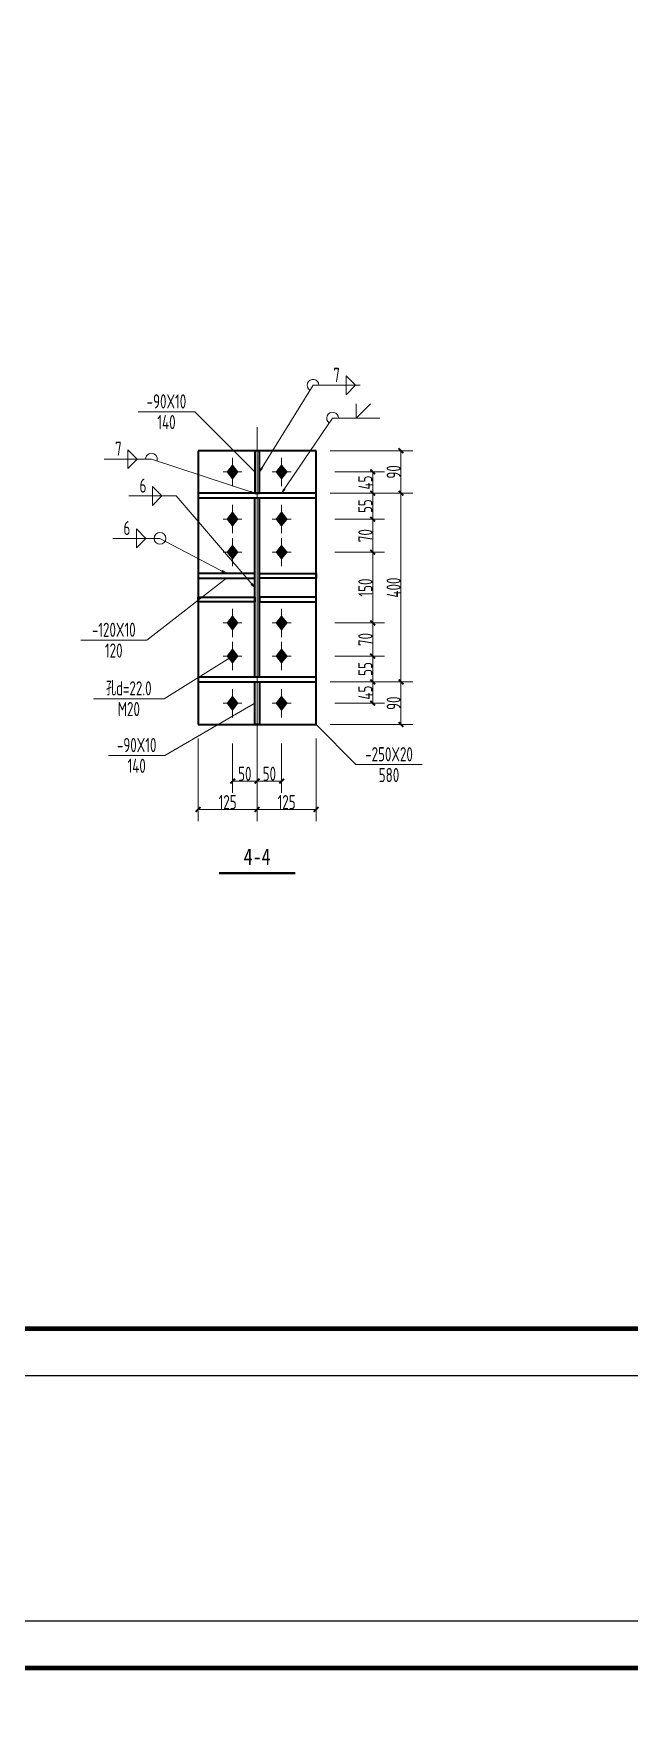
# Model space of a CAD drawing. Extents: x 2072855 to 2883818, y 17306032 to 17674225.
# Drawn here: x 2338501 to 2351139, y 17393118 to 17428500 of the extents above; entities that cross this region are included whole.
import ezdxf
from ezdxf.enums import TextEntityAlignment as Align

# ---------------------------------------------------------------- set-up
doc = ezdxf.new("R2010")
doc.units = 0
doc.header["$LTSCALE"] = 1000
doc.header["$MEASUREMENT"] = 0
doc.linetypes.add('线型6', pattern=[8.75, 5, -1.25, 1.25, -1.25])
for name, color, linetype, lineweight in [('10', 7, 'Continuous', 35), ('20', 2, 'Continuous', 35), ('尺寸标注', 9, 'Continuous', 18), ('焊缝标注', 9, 'Continuous', 18), ('螺栓孔标注', 9, 'Continuous', 18), ('钢板标注', 9, 'Continuous', 18)]:
    doc.layers.add(name, color=color, linetype=linetype, lineweight=lineweight)
doc.layers.add('3T_WOOD', color=21, linetype='Continuous')
doc.layers.add('TK', color=4, linetype='Continuous')
doc.styles.add('FromPkpm', font='Pkpmeng', dxfattribs={"width": 0.7, "bigfont": 'hztxt'})
doc.styles.add('宋体', font='', dxfattribs={"width": 0.8})
doc.styles.get('宋体').set_extended_font_data('SimSun')

# ---------------------------------------------------------------- blocks, each defined once
blk = doc.blocks.new('_ArchTick')
at = {"color": 0, "linetype": 'ByBlock', "const_width": 0.4}
blk.add_lwpolyline([(-0.5, -0.5), (0.5, 0.5)], dxfattribs=at)
blk = doc.blocks.new('GeYuanFrame_64154886', base_point=(20.09, 4.53))
at = {"layer": 'TK'}
blk.add_lwpolyline([(20.09, 4.53), (20.09, 598.53), (1176.09, 598.53), (1176.09, 4.53)], close=True, dxfattribs=at)
at = {"layer": 'TK', "const_width": 1}
blk.add_lwpolyline([(45.09, 588.53), (1166.09, 588.53), (1166.09, 14.53), (45.09, 14.53)], close=True, dxfattribs=at)
blk = doc.blocks.new('GeYuanFrame_66021773', base_point=(20.09, 4.53))
at = {"layer": 'TK'}
blk.add_lwpolyline([(20.09, 4.53), (20.09, 598.53), (1176.09, 598.53), (1176.09, 4.53)], close=True, dxfattribs=at)
at = {"layer": 'TK', "const_width": 1}
blk.add_lwpolyline([(45.09, 588.53), (1166.09, 588.53), (1166.09, 14.53), (45.09, 14.53)], close=True, dxfattribs=at)

msp = doc.modelspace()

# ---------------------------------------------------------------- hatches: boundary and pattern name
at = {"layer": '10'}
for points in [[(2342722.6, 17419340.4), (2342622.6, 17419210.4), (2342722.6, 17419080.4), (2342822.6, 17419210.4)], [(2343762.6, 17419340.4), (2343662.6, 17419210.4), (2343762.6, 17419080.4), (2343862.6, 17419210.4)], [(2342722.6, 17418340.4), (2342622.6, 17418210.4), (2342722.6, 17418080.4), (2342822.6, 17418210.4)], [(2343762.6, 17418340.4), (2343662.6, 17418210.4), (2343762.6, 17418080.4), (2343862.6, 17418210.4)], [(2342722.6, 17417640.4), (2342622.6, 17417510.4), (2342722.6, 17417380.4), (2342822.6, 17417510.4)], [(2343762.6, 17417640.4), (2343662.6, 17417510.4), (2343762.6, 17417380.4), (2343862.6, 17417510.4)], [(2342722.6, 17416140.4), (2342622.6, 17416010.4), (2342722.6, 17415880.4), (2342822.6, 17416010.4)], [(2343762.6, 17416140.4), (2343662.6, 17416010.4), (2343762.6, 17415880.4), (2343862.6, 17416010.4)], [(2342722.6, 17415440.4), (2342622.6, 17415310.4), (2342722.6, 17415180.4), (2342822.6, 17415310.4)], [(2343762.6, 17415440.4), (2343662.6, 17415310.4), (2343762.6, 17415180.4), (2343862.6, 17415310.4)], [(2342722.6, 17414440.4), (2342622.6, 17414310.4), (2342722.6, 17414180.4), (2342822.6, 17414310.4)], [(2343762.6, 17414440.4), (2343662.6, 17414310.4), (2343762.6, 17414180.4), (2343862.6, 17414310.4)]]:
    msp.add_hatch(color=1, dxfattribs=at).paths.add_polyline_path(points)
at = {"layer": '焊缝标注'}
for points in [[(2343292.6, 17419210.4), (2343358, 17419287.6), (2343332.5, 17419303.4)], [(2343192.6, 17418760.4), (2343102.3, 17418805.9), (2343092.9, 17418777.4)], [(2343762.6, 17418760.4), (2343831.3, 17418834.7), (2343806.4, 17418851.6)], [(2342592.6, 17417060.4), (2342511.1, 17417120.3), (2342497.1, 17417093.7)], [(2343192.6, 17416760.4), (2343138.8, 17416846), (2343116, 17416826.5)]]:
    msp.add_hatch(color=256, dxfattribs=at).paths.add_polyline_path(points)

# ---------------------------------------------------------------- linework, layer by layer
at = {"layer": '10', "linetype": '线型6', "lineweight": 18, "ltscale": 100}
msp.add_line((2343242.6, 17413360.4), (2343242.6, 17420160.4), dxfattribs=at)
at = {"layer": '10', "color": 9, "lineweight": 18, "ltscale": 100}
for p, q in [((2342722.6, 17419510.4), (2342722.6, 17418910.4)), ((2343762.6, 17419510.4), (2343762.6, 17418910.4)), ((2342922.6, 17419210.4), (2342522.6, 17419210.4)), ((2343962.6, 17419210.4), (2343562.6, 17419210.4)), ((2342722.6, 17418510.4), (2342722.6, 17417910.4)), ((2343762.6, 17418510.4), (2343762.6, 17417910.4)), ((2342922.6, 17418210.4), (2342522.6, 17418210.4)), ((2343962.6, 17418210.4), (2343562.6, 17418210.4)), ((2342722.6, 17417810.4), (2342722.6, 17417210.4)), ((2343762.6, 17417810.4), (2343762.6, 17417210.4)), ((2342922.6, 17417510.4), (2342522.6, 17417510.4)), ((2343962.6, 17417510.4), (2343562.6, 17417510.4)), ((2342722.6, 17416310.4), (2342722.6, 17415710.4)), ((2343762.6, 17416310.4), (2343762.6, 17415710.4)), ((2342922.6, 17416010.4), (2342522.6, 17416010.4)), ((2343962.6, 17416010.4), (2343562.6, 17416010.4)), ((2342722.6, 17415610.4), (2342722.6, 17415010.4)), ((2343762.6, 17415610.4), (2343762.6, 17415010.4)), ((2342922.6, 17415310.4), (2342522.6, 17415310.4)), ((2343962.6, 17415310.4), (2343562.6, 17415310.4)), ((2342722.6, 17414610.4), (2342722.6, 17414010.4)), ((2343762.6, 17414610.4), (2343762.6, 17414010.4)), ((2342922.6, 17414310.4), (2342522.6, 17414310.4)), ((2343962.6, 17414310.4), (2343562.6, 17414310.4))]:
    msp.add_line(p, q, dxfattribs=at)
at = {"layer": '10', "color": 3, "lineweight": 35, "ltscale": 100}
for p, q in [((2344492.6, 17418760.4), (2341992.6, 17418760.4)), ((2341992.6, 17418760.4), (2341992.6, 17418660.4)), ((2341992.6, 17418660.4), (2344492.6, 17418660.4)), ((2343192.6, 17414860.4), (2343192.6, 17418660.4)), ((2343292.6, 17414860.4), (2343292.6, 17418660.4)), ((2344492.6, 17418660.4), (2344492.6, 17418760.4)), ((2344492.6, 17414860.4), (2341992.6, 17414860.4)), ((2341992.6, 17414860.4), (2341992.6, 17414760.4)), ((2341992.6, 17414760.4), (2344492.6, 17414760.4)), ((2344492.6, 17414760.4), (2344492.6, 17414860.4))]:
    msp.add_line(p, q, dxfattribs=at)
at = {"layer": '10', "color": 1, "linetype": 'Continuous'}
for points in [[(2342722.6, 17419340.4), (2342622.6, 17419210.4), (2342722.6, 17419080.4), (2342822.6, 17419210.4)], [(2343762.6, 17419340.4), (2343662.6, 17419210.4), (2343762.6, 17419080.4), (2343862.6, 17419210.4)], [(2342722.6, 17418340.4), (2342622.6, 17418210.4), (2342722.6, 17418080.4), (2342822.6, 17418210.4)], [(2343762.6, 17418340.4), (2343662.6, 17418210.4), (2343762.6, 17418080.4), (2343862.6, 17418210.4)], [(2342722.6, 17417640.4), (2342622.6, 17417510.4), (2342722.6, 17417380.4), (2342822.6, 17417510.4)], [(2343762.6, 17417640.4), (2343662.6, 17417510.4), (2343762.6, 17417380.4), (2343862.6, 17417510.4)], [(2342722.6, 17416140.4), (2342622.6, 17416010.4), (2342722.6, 17415880.4), (2342822.6, 17416010.4)], [(2343762.6, 17416140.4), (2343662.6, 17416010.4), (2343762.6, 17415880.4), (2343862.6, 17416010.4)], [(2342722.6, 17415440.4), (2342622.6, 17415310.4), (2342722.6, 17415180.4), (2342822.6, 17415310.4)], [(2343762.6, 17415440.4), (2343662.6, 17415310.4), (2343762.6, 17415180.4), (2343862.6, 17415310.4)], [(2342722.6, 17414440.4), (2342622.6, 17414310.4), (2342722.6, 17414180.4), (2342822.6, 17414310.4)], [(2343762.6, 17414440.4), (2343662.6, 17414310.4), (2343762.6, 17414180.4), (2343862.6, 17414310.4)]]:
    msp.add_lwpolyline(points, close=True, dxfattribs=at)
at = {"layer": '10', "lineweight": 35, "ltscale": 100, "const_width": 50}
msp.add_lwpolyline([(2342432.6, 17410710.4), (2344052.6, 17410710.4)], dxfattribs=at)
at = {"layer": '20', "lineweight": 35, "ltscale": 100}
for p, q in [((2344492.6, 17419660.4), (2341992.6, 17419660.4)), ((2341992.6, 17419660.4), (2341992.6, 17413860.4)), ((2343292.6, 17419660.4), (2343192.6, 17419660.4)), ((2343192.6, 17419660.4), (2343192.6, 17418760.4)), ((2343292.6, 17418760.4), (2343292.6, 17419660.4)), ((2344492.6, 17413860.4), (2344492.6, 17419660.4)), ((2343192.6, 17418760.4), (2343292.6, 17418760.4)), ((2343192.6, 17417060.4), (2341992.6, 17417060.4)), ((2341992.6, 17417060.4), (2341992.6, 17416960.4)), ((2343192.6, 17416960.4), (2343192.6, 17417060.4)), ((2343292.6, 17417060.4), (2344492.6, 17417060.4)), ((2343292.6, 17416960.4), (2343292.6, 17417060.4)), ((2344492.6, 17417060.4), (2344492.6, 17416960.4)), ((2341992.6, 17416960.4), (2343192.6, 17416960.4)), ((2344492.6, 17416960.4), (2343292.6, 17416960.4)), ((2341992.6, 17416460.4), (2341992.6, 17416560.4)), ((2341992.6, 17416560.4), (2343192.6, 17416560.4)), ((2343192.6, 17416460.4), (2341992.6, 17416460.4)), ((2343192.6, 17416560.4), (2343192.6, 17416460.4)), ((2344492.6, 17416560.4), (2343292.6, 17416560.4)), ((2343292.6, 17416560.4), (2343292.6, 17416460.4)), ((2343292.6, 17416460.4), (2344492.6, 17416460.4)), ((2344492.6, 17416460.4), (2344492.6, 17416560.4)), ((2343192.6, 17414760.4), (2343292.6, 17414760.4)), ((2343192.6, 17413860.4), (2343192.6, 17414760.4)), ((2343292.6, 17414760.4), (2343292.6, 17413860.4)), ((2341992.6, 17413860.4), (2344492.6, 17413860.4)), ((2343292.6, 17413860.4), (2343192.6, 17413860.4))]:
    msp.add_line(p, q, dxfattribs=at)
at = {"layer": '尺寸标注', "linetype": 'Continuous', "lineweight": 18}
for p, q in [((2344792.6, 17419660.4), (2346542.6, 17419660.4)), ((2346292.6, 17418760.4), (2346292.6, 17419660.4)), ((2344892.6, 17419210.4), (2345942.6, 17419210.4)), ((2345692.6, 17418760.4), (2345692.6, 17419210.4)), ((2344792.6, 17418760.4), (2346542.6, 17418760.4)), ((2344792.6, 17418760.4), (2346542.6, 17418760.4)), ((2344892.6, 17418760.4), (2345942.6, 17418760.4)), ((2344892.6, 17418760.4), (2345942.6, 17418760.4)), ((2345692.6, 17418210.4), (2345692.6, 17418760.4)), ((2346292.6, 17414760.4), (2346292.6, 17418760.4)), ((2344892.6, 17418210.4), (2345942.6, 17418210.4)), ((2344892.6, 17418210.4), (2345942.6, 17418210.4)), ((2345692.6, 17417510.4), (2345692.6, 17418210.4)), ((2344892.6, 17417510.4), (2345942.6, 17417510.4)), ((2344892.6, 17417510.4), (2345942.6, 17417510.4)), ((2345692.6, 17416010.4), (2345692.6, 17417510.4)), ((2344892.6, 17416010.4), (2345942.6, 17416010.4)), ((2344892.6, 17416010.4), (2345942.6, 17416010.4)), ((2345692.6, 17415310.4), (2345692.6, 17416010.4)), ((2344892.6, 17415310.4), (2345942.6, 17415310.4)), ((2344892.6, 17415310.4), (2345942.6, 17415310.4)), ((2345692.6, 17414760.4), (2345692.6, 17415310.4)), ((2344792.6, 17414760.4), (2346542.6, 17414760.4)), ((2344792.6, 17414760.4), (2346542.6, 17414760.4)), ((2344892.6, 17414760.4), (2345942.6, 17414760.4)), ((2344892.6, 17414760.4), (2345942.6, 17414760.4)), ((2345692.6, 17414760.4), (2345692.6, 17414310.4)), ((2346292.6, 17413860.4), (2346292.6, 17414760.4)), ((2344892.6, 17414310.4), (2345942.6, 17414310.4)), ((2344792.6, 17413860.4), (2346542.6, 17413860.4)), ((2341992.6, 17413560.4), (2341992.6, 17411810.4)), ((2343242.6, 17413560.4), (2343242.6, 17411810.4)), ((2343242.6, 17413560.4), (2343242.6, 17411810.4)), ((2344492.6, 17413560.4), (2344492.6, 17411810.4)), ((2342722.6, 17413460.4), (2342722.6, 17412410.4)), ((2343242.6, 17413460.4), (2343242.6, 17412410.4)), ((2343242.6, 17413460.4), (2343242.6, 17412410.4)), ((2343762.6, 17413460.4), (2343762.6, 17412410.4)), ((2342722.6, 17412660.4), (2343242.6, 17412660.4)), ((2343242.6, 17412660.4), (2343762.6, 17412660.4)), ((2341992.6, 17412060.4), (2343242.6, 17412060.4)), ((2343242.6, 17412060.4), (2344492.6, 17412060.4))]:
    msp.add_line(p, q, dxfattribs=at)
at = {"layer": '焊缝标注', "lineweight": 18, "ltscale": 100}
for p, q in [((2343292.6, 17419210.4), (2344427.8, 17421045.5)), ((2344427.8, 17421045.5), (2345427.8, 17421045.5)), ((2345127.8, 17421245.5), (2345327.8, 17421045.5)), ((2345127.8, 17421045.5), (2345127.8, 17421245.5)), ((2345127.8, 17420845.5), (2345327.8, 17421045.5)), ((2345127.8, 17421045.5), (2345127.8, 17420845.5)), ((2345343.7, 17420349.8), (2345343.7, 17420649.8)), ((2345343.7, 17420349.8), (2345643.7, 17420649.8)), ((2343762.6, 17418760.4), (2344843.7, 17420349.8)), ((2344843.7, 17420349.8), (2345843.7, 17420349.8)), ((2340702.4, 17419480.2), (2340502.4, 17419680.2)), ((2340502.4, 17419480.2), (2340502.4, 17419680.2)), ((2341002.4, 17419480.2), (2340002.4, 17419480.2)), ((2340702.4, 17419480.2), (2340502.4, 17419280.2)), ((2340502.4, 17419480.2), (2340502.4, 17419280.2)), ((2343192.6, 17418760.4), (2341002.4, 17419480.2)), ((2341224.1, 17418701.3), (2341024.1, 17418901.3)), ((2341024.1, 17418701.3), (2341024.1, 17418901.3)), ((2341524.1, 17418701.3), (2340524.1, 17418701.3)), ((2341224.1, 17418701.3), (2341024.1, 17418501.3)), ((2341024.1, 17418701.3), (2341024.1, 17418501.3)), ((2343192.6, 17416760.4), (2341524.1, 17418701.3)), ((2341183.8, 17417801.5), (2340183.8, 17417801.5)), ((2340883.8, 17417801.5), (2340683.8, 17418001.5)), ((2340683.8, 17417801.5), (2340683.8, 17418001.5)), ((2340883.8, 17417801.5), (2340683.8, 17417601.5)), ((2340683.8, 17417801.5), (2340683.8, 17417601.5)), ((2342592.6, 17417060.4), (2341183.8, 17417801.5))]:
    msp.add_line(p, q, dxfattribs=at)
at = {"layer": '焊缝标注', "linetype": 'Continuous'}
for points in [[(2343292.6, 17419210.4), (2343358, 17419287.6), (2343332.5, 17419303.4)], [(2343192.6, 17418760.4), (2343102.3, 17418805.9), (2343092.9, 17418777.4)], [(2343762.6, 17418760.4), (2343831.3, 17418834.7), (2343806.4, 17418851.6)], [(2342592.6, 17417060.4), (2342511.1, 17417120.3), (2342497.1, 17417093.7)], [(2343192.6, 17416760.4), (2343138.8, 17416846), (2343116, 17416826.5)]]:
    msp.add_lwpolyline(points, close=True, dxfattribs=at)
at = {"layer": '焊缝标注', "lineweight": 18, "ltscale": 100}
msp.add_circle((2341183.8, 17417801.5), 125, dxfattribs=at)
for centre, start, end in [((2344427.8, 17421045.5), 0, 238.2579), ((2344843.7, 17420349.8), 0, 235.776), ((2341002.4, 17419480.2), 341.80838, 180)]:
    msp.add_arc(centre, 125, start, end, dxfattribs=at)
at = {"layer": '螺栓孔标注', "lineweight": 18, "ltscale": 100}
for p, q in [((2342722.6, 17415310.4), (2341274.6, 17414406.3)), ((2341274.6, 17414406.3), (2339774.6, 17414406.3))]:
    msp.add_line(p, q, dxfattribs=at)
at = {"layer": '螺栓孔标注', "ltscale": 100, "const_width": 10}
msp.add_lwpolyline([(2342727.6, 17415310.4, 1), (2342717.6, 17415310.4, 1)], format="xyb", close=True, dxfattribs=at)
at = {"layer": '钢板标注', "lineweight": 18, "ltscale": 100}
for p, q in [((2341921.3, 17420484.8), (2340721.3, 17420484.8)), ((2343192.6, 17419210.4), (2341921.3, 17420484.8)), ((2342592.6, 17416960.4), (2340904.1, 17415646.4)), ((2340904.1, 17415646.4), (2339504.1, 17415646.4)), ((2343192.6, 17414310.4), (2341289.7, 17413204)), ((2344492.6, 17413860.4), (2345338.8, 17413009.5)), ((2341289.7, 17413204), (2340089.7, 17413204)), ((2345338.8, 17413009.5), (2346738.8, 17413009.5))]:
    msp.add_line(p, q, dxfattribs=at)
at = {"layer": '钢板标注', "ltscale": 100, "const_width": 10}
for points in [[(2343197.6, 17419210.4, 1), (2343187.6, 17419210.4, 1)], [(2342597.6, 17416960.4, 1), (2342587.6, 17416960.4, 1)], [(2343197.6, 17414310.4, 1), (2343187.6, 17414310.4, 1)], [(2344497.6, 17413860.4, 1), (2344487.6, 17413860.4, 1)]]:
    msp.add_lwpolyline(points, format="xyb", close=True, dxfattribs=at)

# ---------------------------------------------------------------- block references
at = {"layer": '3T_WOOD', "xscale": 100, "yscale": 100, "zscale": 100}
for name, p in [('GeYuanFrame_64154886', (2305502.1, 17400059)), ('GeYuanFrame_66021773', (2305502.1, 17335470.1))]:
    msp.add_blockref(name, p, dxfattribs=at)
at = {"layer": '尺寸标注', "linetype": 'Continuous', "lineweight": 18, "xscale": 100, "yscale": 100, "zscale": 100}
for p, rotation in [((2346292.6, 17419660.4), 90), ((2345692.6, 17419210.4), 90), ((2345692.6, 17418760.4), 90), ((2345692.6, 17418760.4), 270), ((2346292.6, 17418760.4), 270), ((2346292.6, 17418760.4), 90), ((2345692.6, 17418210.4), 90), ((2345692.6, 17418210.4), 270), ((2345692.6, 17417510.4), 90), ((2345692.6, 17417510.4), 270), ((2345692.6, 17416010.4), 270), ((2345692.6, 17416010.4), 90), ((2345692.6, 17415310.4), 270), ((2345692.6, 17415310.4), 90), ((2345692.6, 17414760.4), 270), ((2345692.6, 17414760.4), 90), ((2346292.6, 17414760.4), 270), ((2346292.6, 17414760.4), 90), ((2345692.6, 17414310.4), 270), ((2346292.6, 17413860.4), 270), ((2342722.6, 17412660.4), 180), ((2343242.6, 17412660.4), 180), ((2341992.6, 17412060.4), 180), ((2343242.6, 17412060.4), 180)]:
    msp.add_blockref('_ArchTick', p, dxfattribs=dict(at, rotation=rotation))
for p in [(2343242.6, 17412660.4), (2343762.6, 17412660.4), (2343242.6, 17412060.4), (2344492.6, 17412060.4)]:
    msp.add_blockref('_ArchTick', p, dxfattribs=at)

# ---------------------------------------------------------------- texts
at = {"layer": '10', "lineweight": 25, "style": '宋体', "width": 0.8}
msp.add_text('4-4', height=350, dxfattribs=at).set_placement((2343242.6, 17411060.4), align=Align.MIDDLE_CENTER)
at = {"layer": '尺寸标注', "linetype": 'Continuous', "lineweight": 18, "char_height": 300, "attachment_point": 5, "rotation": 90, "style": 'FromPkpm'}
for s, insert in [('\\A1;90', (2346137.6, 17419210.4)), ('\\A1;45', (2345537.6, 17418985.4)), ('\\A1;55', (2345537.6, 17418485.4)), ('\\A1;70', (2345537.6, 17417860.4)), ('\\A1;150', (2345537.6, 17416760.4)), ('\\A1;400', (2346137.6, 17416760.4)), ('\\A1;70', (2345537.6, 17415660.4)), ('\\A1;55', (2345537.6, 17415035.4)), ('\\A1;45', (2345537.6, 17414535.4)), ('\\A1;90', (2346137.6, 17414310.4))]:
    msp.add_mtext(s, dxfattribs=dict(at, insert=insert))
at = {"layer": '尺寸标注', "linetype": 'Continuous', "lineweight": 18, "char_height": 300, "attachment_point": 5, "style": 'FromPkpm'}
for s, insert in [('\\A1;50', (2342982.6, 17412815.4)), ('\\A1;50', (2343502.6, 17412815.4)), ('\\A1;125', (2342617.6, 17412215.4)), ('\\A1;125', (2343867.6, 17412215.4))]:
    msp.add_mtext(s, dxfattribs=dict(at, insert=insert))
at = {"layer": '焊缝标注', "lineweight": 25, "style": 'FromPkpm', "width": 0.7}
for s, p in [('7', (2344927.8, 17421115.5)), ('7', (2340302.4, 17419550.2)), ('6', (2340824.1, 17418771.3)), ('6', (2340483.8, 17417871.5))]:
    msp.add_text(s, height=300, dxfattribs=at).set_placement(p, align=Align.CENTER)
at = {"layer": '螺栓孔标注', "lineweight": 25, "style": 'FromPkpm', "width": 0.7}
msp.add_text('孔d=22.0', height=300, dxfattribs=at).set_placement((2340524.6, 17414476.3), align=Align.CENTER)
msp.add_text('M20', height=300, dxfattribs=at).set_placement((2340524.6, 17414336.3), align=Align.TOP_CENTER)
at = {"layer": '钢板标注', "lineweight": 25, "style": 'FromPkpm', "width": 0.7}
for s, p in [('-90X10', (2341321.3, 17420554.8)), ('-120X10', (2340204.1, 17415716.4)), ('-90X10', (2340689.7, 17413274)), ('-250X20', (2346038.8, 17413079.5))]:
    msp.add_text(s, height=300, dxfattribs=at).set_placement(p, align=Align.CENTER)
for s, p in [('140', (2341321.3, 17420414.8)), ('120', (2340204.1, 17415576.4)), ('140', (2340689.7, 17413134)), ('580', (2346038.8, 17412939.5))]:
    msp.add_text(s, height=300, dxfattribs=at).set_placement(p, align=Align.TOP_CENTER)

doc.saveas('drawing.dxf')
